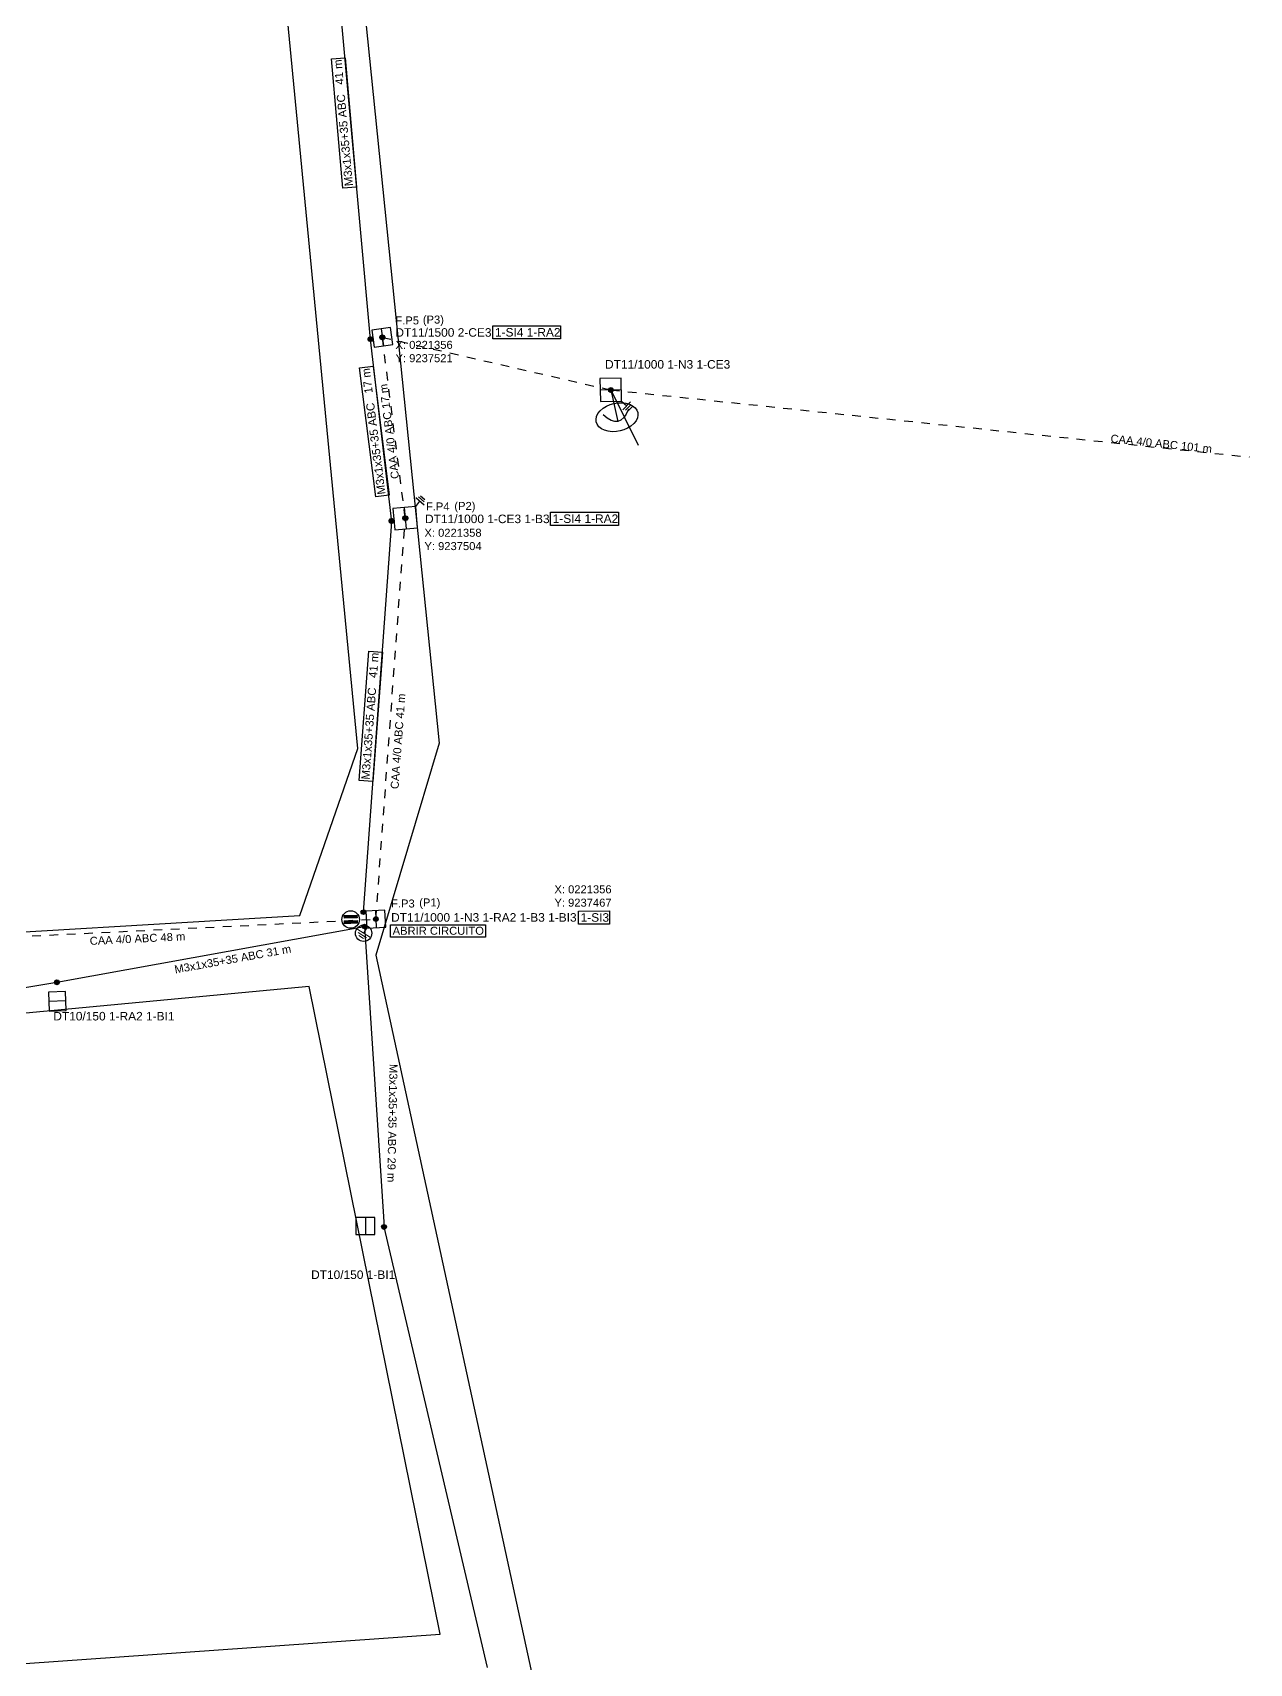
# Model space of a CAD drawing. Extents: x 220580 to 221647, y 9236669 to 9238016.
# Drawn here: x 221418.6 to 221646.7, y 9237132.5 to 9237438.3 of the extents above; entities that cross this region are included whole.
import ezdxf

# ---------------------------------------------------------------- set-up
doc = ezdxf.new("R2010")
doc.units = 0
doc.linetypes.add('PDF_DASH_1p63_1p63', pattern=[3.252816, 1.626408, -1.626408])
for name, color, linetype in [('COR_000000', 250, 'Continuous'), ('COR_0000FF', 5, 'Continuous'), ('COR_006666', 250, 'Continuous'), ('COR_008000', 97, 'Continuous'), ('COR_808080', 8, 'Continuous'), ('COR_994533', 18, 'Continuous'), ('FORMATO', 7, 'Continuous'), ('PONTO FOTO', 4, 'Continuous'), ('TEXTOS A IMPLANTAR', 1, 'Continuous'), ('TXT_000000', 250, 'Continuous'), ('TXT_0F0F0F', 250, 'Continuous')]:
    doc.layers.add(name, color=color, linetype=linetype)
doc.styles.add('Arial', font='arial.ttf')
doc.styles.get("Standard").update_dxf_attribs({"font": 'arial.ttf'})

# ---------------------------------------------------------------- blocks, each defined once
blk = doc.blocks.new('A$C6BB1416F')
h = blk.add_hatch(color=1)
h.paths.add_polyline_path([(1.84, 0.46), (2.37, 0.46), (2.38, 2.83), (1.86, 2.83)])
h.paths.add_polyline_path([(1.37, 2.84), (0.84, 2.84), (0.83, 0.47), (1.36, 0.46)])
at = {"color": 1}
for points in [[(1.36, 0.46), (0.83, 0.47), (0.84, 2.84), (1.37, 2.84)], [(2.37, 0.46), (1.84, 0.46), (1.86, 2.83), (2.38, 2.83)]]:
    blk.add_lwpolyline(points, close=True, dxfattribs=at)
blk.add_circle((1.64, 1.64), 1.64, dxfattribs=at)
blk = doc.blocks.new('TERRA3_MP')
at = {"color": 24, "lineweight": 0, "true_color": 0x993300}
for points in [[(0, 0), (-0.60325, -0.956027)], [(-1.901473, -0.134055), (0.694972, -1.774472)], [(-1.626306, -0.814916), (-0.038806, -1.816805)], [(-1.49225, -1.404055), (-0.627945, -1.950861)]]:
    blk.add_lwpolyline(points, dxfattribs=at)
at = {"color": 3}
blk.add_circle((-0.602455, -0.954766), 1.534677, dxfattribs=at)

msp = doc.modelspace()

# ---------------------------------------------------------------- hatches: boundary and pattern name
at = {"layer": 'COR_000000'}
h = msp.add_hatch(color=7, dxfattribs=at)
h.dxf.hatch_style = 1
h.paths.add_polyline_path([(221481.9, 9237380.36), (221481.59, 9237380.54), (221481.51, 9237380.88), (221481.69, 9237381.18), (221482.04, 9237381.26), (221482.34, 9237381.08), (221482.43, 9237380.74), (221482.24, 9237380.44)])
h = msp.add_hatch(color=7, dxfattribs=at)
h.dxf.hatch_style = 1
h.paths.add_polyline_path([(221482.02, 9237380.36), (221481.67, 9237380.46), (221481.51, 9237380.76), (221481.6, 9237381.1), (221481.92, 9237381.26), (221482.26, 9237381.17), (221482.43, 9237380.86), (221482.33, 9237380.53)])
h = msp.add_hatch(color=7, dxfattribs=at)
h.dxf.hatch_style = 1
h.paths.add_polyline_path([(221481.91, 9237380.36), (221481.6, 9237380.53), (221481.51, 9237380.87), (221481.68, 9237381.17), (221482.03, 9237381.26), (221482.33, 9237381.09), (221482.43, 9237380.75), (221482.25, 9237380.45)])
h = msp.add_hatch(color=7, dxfattribs=at)
h.dxf.hatch_style = 1
h.paths.add_polyline_path([(221484.23, 9237380.7), (221483.89, 9237380.8), (221483.72, 9237381.11), (221483.82, 9237381.45), (221484.13, 9237381.61), (221484.48, 9237381.52), (221484.65, 9237381.21), (221484.55, 9237380.87)])
h = msp.add_hatch(color=7, dxfattribs=at)
h.dxf.hatch_style = 1
h.paths.add_polyline_path([(221483.73, 9237381.18), (221483.87, 9237381.5), (221484.2, 9237381.62), (221484.53, 9237381.47), (221484.64, 9237381.14), (221484.49, 9237380.81), (221484.16, 9237380.69), (221483.85, 9237380.84)])
h = msp.add_hatch(color=7, dxfattribs=at)
h.dxf.hatch_style = 1
h.paths.add_polyline_path([(221526.55, 9237371.36), (221526.72, 9237371.67), (221527.05, 9237371.77), (221527.36, 9237371.61), (221527.46, 9237371.26), (221527.29, 9237370.95), (221526.96, 9237370.85), (221526.65, 9237371.02)])
h = msp.add_hatch(color=7, dxfattribs=at)
h.dxf.hatch_style = 1
h.paths.add_polyline_path([(221485.86, 9237346.29), (221485.55, 9237346.47), (221485.47, 9237346.82), (221485.65, 9237347.11), (221486, 9237347.2), (221486.3, 9237347.02), (221486.39, 9237346.67), (221486.21, 9237346.38)])
h = msp.add_hatch(color=7, dxfattribs=at)
h.dxf.hatch_style = 1
h.paths.add_polyline_path([(221485.98, 9237346.29), (221485.64, 9237346.39), (221485.47, 9237346.69), (221485.57, 9237347.03), (221485.88, 9237347.2), (221486.23, 9237347.1), (221486.4, 9237346.8), (221486.29, 9237346.46)])
h = msp.add_hatch(color=7, dxfattribs=at)
h.dxf.hatch_style = 1
h.paths.add_polyline_path([(221485.87, 9237346.29), (221485.56, 9237346.47), (221485.47, 9237346.8), (221485.64, 9237347.11), (221485.99, 9237347.2), (221486.3, 9237347.02), (221486.4, 9237346.68), (221486.21, 9237346.38)])
h = msp.add_hatch(color=7, dxfattribs=at)
h.dxf.hatch_style = 1
h.paths.add_polyline_path([(221488.4, 9237346.82), (221488.09, 9237347), (221488, 9237347.34), (221488.19, 9237347.64), (221488.54, 9237347.72), (221488.84, 9237347.54), (221488.93, 9237347.2), (221488.74, 9237346.9)])
h = msp.add_hatch(color=7, dxfattribs=at)
h.dxf.hatch_style = 1
h.paths.add_polyline_path([(221488.52, 9237346.82), (221488.17, 9237346.91), (221488, 9237347.22), (221488.1, 9237347.55), (221488.42, 9237347.72), (221488.76, 9237347.62), (221488.93, 9237347.32), (221488.83, 9237346.99)])
h = msp.add_hatch(color=7, dxfattribs=at)
h.dxf.hatch_style = 1
h.paths.add_polyline_path([(221488.41, 9237346.82), (221488.1, 9237346.99), (221488, 9237347.33), (221488.18, 9237347.63), (221488.52, 9237347.72), (221488.83, 9237347.55), (221488.93, 9237347.21), (221488.75, 9237346.91)])
h = msp.add_hatch(color=7, dxfattribs=at)
h.dxf.hatch_style = 1
h.paths.add_polyline_path([(221480.63, 9237273.86), (221480.97, 9237273.74), (221481.11, 9237273.41), (221480.98, 9237273.08), (221480.65, 9237272.95), (221480.31, 9237273.08), (221480.17, 9237273.4), (221480.31, 9237273.72)])
h = msp.add_hatch(color=7, dxfattribs=at)
h.dxf.hatch_style = 1
h.paths.add_polyline_path([(221480.83, 9237271.17), (221481.17, 9237271.05), (221481.31, 9237270.72), (221481.17, 9237270.39), (221480.84, 9237270.26), (221480.51, 9237270.39), (221480.37, 9237270.71), (221480.51, 9237271.03)])
h = msp.add_hatch(color=7, dxfattribs=at)
h.dxf.hatch_style = 1
h.paths.add_polyline_path([(221482.5, 9237272.09), (221482.64, 9237272.42), (221482.95, 9237272.56), (221483.28, 9237272.43), (221483.42, 9237272.1), (221483.29, 9237271.77), (221482.97, 9237271.63), (221482.64, 9237271.76)])
h = msp.add_hatch(color=7, dxfattribs=at)
h.dxf.hatch_style = 1
h.paths.add_polyline_path([(221422.7, 9237260.22), (221422.81, 9237260.56), (221423.12, 9237260.73), (221423.45, 9237260.62), (221423.61, 9237260.3), (221423.51, 9237259.96), (221423.19, 9237259.8), (221422.86, 9237259.9)])
h = msp.add_hatch(color=7, dxfattribs=at)
h.dxf.hatch_style = 1
h.paths.add_polyline_path([(221484.5, 9237214.84), (221484.83, 9237214.71), (221484.97, 9237214.39), (221484.84, 9237214.06), (221484.51, 9237213.92), (221484.18, 9237214.05), (221484.04, 9237214.37), (221484.17, 9237214.7)])

# ---------------------------------------------------------------- linework, layer by layer
at = {"color": 1}
msp.add_lwpolyline([(221480.62, 9237273.41), (221485.98, 9237346.6), (221481.93, 9237380.74), (221474.61, 9237462.21), (221465.04, 9237544.33), (221456.56, 9237628.46), (221449.24, 9237706.45), (221443.41, 9237763.11), (221434.55, 9237822.01), (221427.58, 9237869.67), (221420.73, 9237913.3)], dxfattribs=at)
for points in [[(221476.8, 9237409.12), (221474.62, 9237433.37), (221477.18, 9237433.6), (221479.36, 9237409.35)], [(221504.89, 9237383.31), (221517.61, 9237383.31), (221517.61, 9237380.86), (221504.89, 9237380.86)], [(221482.93, 9237351.27), (221479.88, 9237375.43), (221482.43, 9237375.75), (221485.48, 9237351.59)], [(221515.71, 9237348.37), (221528.43, 9237348.37), (221528.43, 9237345.91), (221515.71, 9237345.91)], [(221479.84, 9237298.05), (221481.62, 9237322.34), (221484.18, 9237322.15), (221482.41, 9237297.87)], [(221520.95, 9237273.6), (221526.76, 9237273.62), (221526.76, 9237271.17), (221520.95, 9237271.15)], [(221485.73, 9237271.03), (221503.49, 9237271.03), (221503.49, 9237268.73), (221485.73, 9237268.73)]]:
    msp.add_lwpolyline(points, close=True, dxfattribs=at)
at = {"layer": 'COR_000000', "color": 7, "linetype": 'Continuous'}
for points in [[(221481.9, 9237380.36), (221481.59, 9237380.54), (221481.51, 9237380.88), (221481.69, 9237381.18), (221482.04, 9237381.26), (221482.34, 9237381.08), (221482.43, 9237380.74), (221482.24, 9237380.44), (221481.9, 9237380.36)], [(221482.02, 9237380.36), (221481.67, 9237380.46), (221481.51, 9237380.76), (221481.6, 9237381.1), (221481.92, 9237381.26), (221482.26, 9237381.17), (221482.43, 9237380.86), (221482.33, 9237380.53), (221482.02, 9237380.36)], [(221481.91, 9237380.36), (221481.6, 9237380.53), (221481.51, 9237380.87), (221481.68, 9237381.17), (221482.03, 9237381.26), (221482.33, 9237381.09), (221482.43, 9237380.75), (221482.25, 9237380.45), (221481.91, 9237380.36)], [(221482.2, 9237382.51), (221482.63, 9237379.35), (221486.16, 9237379.82), (221485.74, 9237382.99), (221482.2, 9237382.51)], [(221484.23, 9237380.7), (221483.89, 9237380.8), (221483.72, 9237381.11), (221483.82, 9237381.45), (221484.13, 9237381.61), (221484.48, 9237381.52), (221484.65, 9237381.21), (221484.55, 9237380.87), (221484.23, 9237380.7)], [(221483.73, 9237381.18), (221483.87, 9237381.5), (221484.2, 9237381.62), (221484.53, 9237381.47), (221484.64, 9237381.14), (221484.49, 9237380.81), (221484.16, 9237380.69), (221483.85, 9237380.84), (221483.73, 9237381.18)], [(221483.97, 9237382.75), (221484.4, 9237379.57)], [(221528.96, 9237373.5), (221524.98, 9237373.43), (221525.06, 9237369.12), (221529.03, 9237369.19), (221528.96, 9237373.5)], [(221528.99, 9237371.35), (221525.02, 9237371.28)], [(221526.55, 9237371.36), (221526.72, 9237371.67), (221527.05, 9237371.77), (221527.36, 9237371.61), (221527.46, 9237371.26), (221527.29, 9237370.95), (221526.96, 9237370.85), (221526.65, 9237371.02), (221526.55, 9237371.36)], [(221527, 9237371.31), (221528.36, 9237365.39)], [(221527.59, 9237368.77), (221528.3, 9237368.89), (221529.06, 9237368.92), (221529.81, 9237368.83), (221530.5, 9237368.64), (221531.1, 9237368.35), (221531.56, 9237367.97), (221531.89, 9237367.53), (221532.06, 9237367.08), (221532.1, 9237366.6), (221532, 9237366.07), (221531.75, 9237365.52), (221531.34, 9237365), (221530.79, 9237364.52), (221530.15, 9237364.12), (221529.46, 9237363.82), (221528.76, 9237363.62), (221528.05, 9237363.5), (221527.29, 9237363.47), (221526.54, 9237363.55), (221525.85, 9237363.75), (221525.25, 9237364.04), (221524.78, 9237364.42), (221524.47, 9237364.86), (221524.29, 9237365.3), (221524.25, 9237365.79), (221524.35, 9237366.32), (221524.6, 9237366.86), (221525.02, 9237367.39), (221525.56, 9237367.86), (221526.2, 9237368.26), (221526.89, 9237368.56), (221527.59, 9237368.77)], [(221530.32, 9237367.71), (221529.91, 9237366.79), (221529.44, 9237366.11), (221528.92, 9237365.63), (221528.36, 9237365.39), (221527.74, 9237365.37), (221527.07, 9237365.56), (221526.35, 9237365.99), (221525.59, 9237366.63)], [(221485.86, 9237346.29), (221485.55, 9237346.47), (221485.47, 9237346.82), (221485.65, 9237347.11), (221486, 9237347.2), (221486.3, 9237347.02), (221486.39, 9237346.67), (221486.21, 9237346.38), (221485.86, 9237346.29)], [(221485.98, 9237346.29), (221485.64, 9237346.39), (221485.47, 9237346.69), (221485.57, 9237347.03), (221485.88, 9237347.2), (221486.23, 9237347.1), (221486.4, 9237346.8), (221486.29, 9237346.46), (221485.98, 9237346.29)], [(221485.87, 9237346.29), (221485.56, 9237346.47), (221485.47, 9237346.8), (221485.64, 9237347.11), (221485.99, 9237347.2), (221486.3, 9237347.02), (221486.4, 9237346.68), (221486.21, 9237346.38), (221485.87, 9237346.29)], [(221486.14, 9237349.06), (221486.5, 9237345.1), (221490.79, 9237345.48), (221490.44, 9237349.44), (221486.14, 9237349.06)], [(221488.4, 9237346.82), (221488.09, 9237347), (221488, 9237347.34), (221488.19, 9237347.64), (221488.54, 9237347.72), (221488.84, 9237347.54), (221488.93, 9237347.2), (221488.74, 9237346.9), (221488.4, 9237346.82)], [(221488.52, 9237346.82), (221488.17, 9237346.91), (221488, 9237347.22), (221488.1, 9237347.55), (221488.42, 9237347.72), (221488.76, 9237347.62), (221488.93, 9237347.32), (221488.83, 9237346.99), (221488.52, 9237346.82)], [(221488.41, 9237346.82), (221488.1, 9237346.99), (221488, 9237347.33), (221488.18, 9237347.63), (221488.52, 9237347.72), (221488.83, 9237347.55), (221488.93, 9237347.21), (221488.75, 9237346.91), (221488.41, 9237346.82)], [(221488.29, 9237349.25), (221488.64, 9237345.29)], [(221480.63, 9237273.86), (221480.97, 9237273.74), (221481.11, 9237273.41), (221480.98, 9237273.08), (221480.65, 9237272.95), (221480.31, 9237273.08), (221480.17, 9237273.4), (221480.31, 9237273.72), (221480.63, 9237273.86)], [(221481.09, 9237273.59), (221481.27, 9237270.4), (221484.83, 9237270.61), (221484.65, 9237273.8), (221481.09, 9237273.59)], [(221482.87, 9237273.69), (221483.05, 9237270.49)], [(221480.83, 9237271.17), (221481.17, 9237271.05), (221481.31, 9237270.72), (221481.17, 9237270.39), (221480.84, 9237270.26), (221480.51, 9237270.39), (221480.37, 9237270.71), (221480.51, 9237271.03), (221480.83, 9237271.17)], [(221482.5, 9237272.09), (221482.64, 9237272.42), (221482.95, 9237272.56), (221483.28, 9237272.43), (221483.42, 9237272.1), (221483.29, 9237271.77), (221482.97, 9237271.63), (221482.64, 9237271.76), (221482.5, 9237272.09)], [(221424.77, 9237258.55), (221421.58, 9237258.42), (221421.72, 9237254.85), (221424.91, 9237254.98), (221424.77, 9237258.55)], [(221422.7, 9237260.22), (221422.81, 9237260.56), (221423.12, 9237260.73), (221423.45, 9237260.62), (221423.61, 9237260.3), (221423.51, 9237259.96), (221423.19, 9237259.8), (221422.86, 9237259.9), (221422.7, 9237260.22)], [(221424.84, 9237256.76), (221421.64, 9237256.64)], [(221479.22, 9237216.16), (221479.22, 9237212.96), (221482.78, 9237212.96), (221482.78, 9237216.16), (221479.22, 9237216.16)], [(221481, 9237216.16), (221481, 9237212.95)], [(221484.5, 9237214.84), (221484.83, 9237214.71), (221484.97, 9237214.39), (221484.84, 9237214.06), (221484.51, 9237213.92), (221484.18, 9237214.05), (221484.04, 9237214.37), (221484.17, 9237214.7), (221484.5, 9237214.84)]]:
    msp.add_lwpolyline(points, dxfattribs=at)
at = {"layer": 'COR_0000FF', "color": 5, "linetype": 'PDF_DASH_1p63_1p63', "true_color": 0x0000ff}
for points in [[(221484.18, 9237381.16), (221527, 9237371.31)], [(221488.47, 9237347.27), (221484.18, 9237381.16)], [(221527, 9237371.31), (221646.73, 9237358.73)], [(221482.96, 9237272.09), (221488.47, 9237347.27)], [(221386.05, 9237267.35), (221482.96, 9237272.09)]]:
    msp.add_lwpolyline(points, dxfattribs=at)
at = {"layer": 'COR_006666', "color": 126, "linetype": 'Continuous', "true_color": 0x006666}
msp.add_lwpolyline([(221527, 9237371.31), (221532.13, 9237360.93)], dxfattribs=at)
at = {"layer": 'COR_008000', "color": 96, "linetype": 'Continuous', "true_color": 0x008000}
for points in [[(221423.13, 9237260.29), (221480.83, 9237270.72)], [(221480.83, 9237270.72), (221484.51, 9237214.38)], [(221387.08, 9237254.24), (221423.13, 9237260.29)], [(221503.91, 9237131.78), (221484.51, 9237214.38)]]:
    msp.add_lwpolyline(points, dxfattribs=at)
at = {"layer": 'COR_808080', "color": 8, "linetype": 'Continuous', "true_color": 0x808080}
for points in [[(221384.39, 9237444.66), (221392.84, 9237268.25), (221468.69, 9237272.79), (221479.57, 9237304.1), (221461.81, 9237488.41), (221384.39, 9237444.66)], [(221478.81, 9237462.41), (221494.83, 9237305.07), (221482.99, 9237265.31), (221515.5, 9237115.31), (221522.66, 9237073.11), (221519.91, 9236935.41), (221575.44, 9236930.49)], [(221394.06, 9237252.24), (221393.28, 9237130.87), (221495.04, 9237138.05), (221470.43, 9237259.46), (221394.06, 9237252.24)]]:
    msp.add_lwpolyline(points, dxfattribs=at)
at = {"layer": 'COR_994533', "color": 15, "linetype": 'Continuous', "true_color": 0x994533}
for points in [[(221529.03, 9237369.19), (221530, 9237368.33)], [(221530.73, 9237369.06), (221529.27, 9237367.59)], [(221530.83, 9237368.56), (221529.79, 9237367.54)], [(221530.99, 9237368.14), (221530.25, 9237367.41)], [(221490.44, 9237351.16), (221492.01, 9237349.79)], [(221490.44, 9237349.44), (221491.22, 9237350.48)], [(221490.93, 9237351.28), (221492.02, 9237350.33)], [(221491.33, 9237351.47), (221492.12, 9237350.79)]]:
    msp.add_lwpolyline(points, dxfattribs=at)

# ---------------------------------------------------------------- block references
at = {"rotation": 272.371378}
msp.add_blockref('A$C6BB1416F', (221476.54, 9237273.58), dxfattribs=at)
msp.add_blockref('TERRA3_MP', (221481.27, 9237270.4))

# ---------------------------------------------------------------- texts
at = {"color": 1, "true_color": 0xff0000, "char_height": 1.5319, "attachment_point": 1}
for s, insert, rotation in [('M3x1x35+35 ABC   41 m ', (221477.15, 9237409.44), 95.1332), ('M3x1x35+35 ABC   17 m ', (221483.27, 9237351.61), 97.2004), ('M3x1x35+35 ABC   41 m ', (221480.24, 9237298.32), 85.8124)]:
    msp.add_mtext(s, dxfattribs=dict(at, insert=insert, rotation=rotation))
at = {"char_height": 1.5, "attachment_point": 1}
for s, insert in [('X: 0221356\\PY: 9237521', (221486.65, 9237380.51)), ('X: 0221358\\PY: 9237504', (221492.07, 9237345.28)), ('X: 0221356\\PY: 9237467', (221516.44, 9237278.43))]:
    msp.add_mtext(s, dxfattribs=dict(at, insert=insert))
at = {"color": 1, "char_height": 1.6, "attachment_point": 1}
for s, insert in [('1-SI4 1-RA2', (221505.29, 9237382.91)), ('1-SI4 1-RA2', (221516.11, 9237347.97)), ('1-SI3', (221521.35, 9237273.2))]:
    msp.add_mtext(s, dxfattribs=dict(at, insert=insert))
at = {"layer": 'FORMATO', "color": 3, "char_height": 1.5, "width": 42.9914, "attachment_point": 1}
for s, insert in [('(P3)', (221491.77, 9237385.25)), ('(P2)', (221497.68, 9237350.31)), ('(P1)', (221491.09, 9237275.97))]:
    msp.add_mtext(s, dxfattribs=dict(at, insert=insert))
at = {"layer": 'PONTO FOTO', "color": 5, "char_height": 1.5, "attachment_point": 1}
for s, insert in [('F.P5', (221486.63, 9237385.09)), ('F.P4', (221492.35, 9237350.21)), ('F.P3', (221485.82, 9237275.77))]:
    msp.add_mtext(s, dxfattribs=dict(at, insert=insert))
at = {"layer": 'TEXTOS A IMPLANTAR', "insert": (221486.11, 9237270.66), "char_height": 1.5, "attachment_point": 1}
msp.add_mtext_dynamic_manual_height_columns('\\A1;{\\C1;ABRIR CIRCUITO}', width=18.2151, gutter_width=12.5, heights=[0], dxfattribs=at)
at = {"layer": 'TXT_000000', "color": 7, "char_height": 1.6, "attachment_point": 7, "style": 'Arial'}
for s, insert in [('DT11/1500 2-CE3 ', (221486.63, 9237381.26)), ('DT11/1000 1-N3 1-CE3 ', (221525.93, 9237375.28)), ('DT11/1000 1-CE3 1-B3 ', (221492.18, 9237346.31)), ('DT11/1000 1-N3 1-RA2 1-B3 1-BI3 ', (221485.82, 9237271.59)), ('DT10/150 1-RA2 1-BI1 ', (221422.49, 9237253.07)), ('DT10/150 1-BI1 ', (221470.82, 9237204.6))]:
    msp.add_mtext(s, dxfattribs=dict(at, insert=insert))
at = {"layer": 'TXT_0F0F0F', "color": 7, "char_height": 1.5, "attachment_point": 7, "style": 'Arial'}
for s, insert, rotation in [('  CAA 4/0 ABC 17 m ', (221487.5, 9237353.57), 97.2004), ('  CAA 4/0 ABC 101 m ', (221619.48, 9237361.59), 354.002), ('  CAA 4/0 ABC 41 m ', (221487.14, 9237295.27), 85.8124), ('  CAA 4/0 ABC 48 m ', (221428.2, 9237267.17), 2.8007), ('  M3x1x35+35 ABC 31 m ', (221444.21, 9237261.66), 10.2512), ('  M3x1x35+35 ABC 29 m ', (221485.54, 9237246.11), 268.864)]:
    msp.add_mtext(s, dxfattribs=dict(at, insert=insert, rotation=rotation))

doc.saveas('drawing.dxf')
